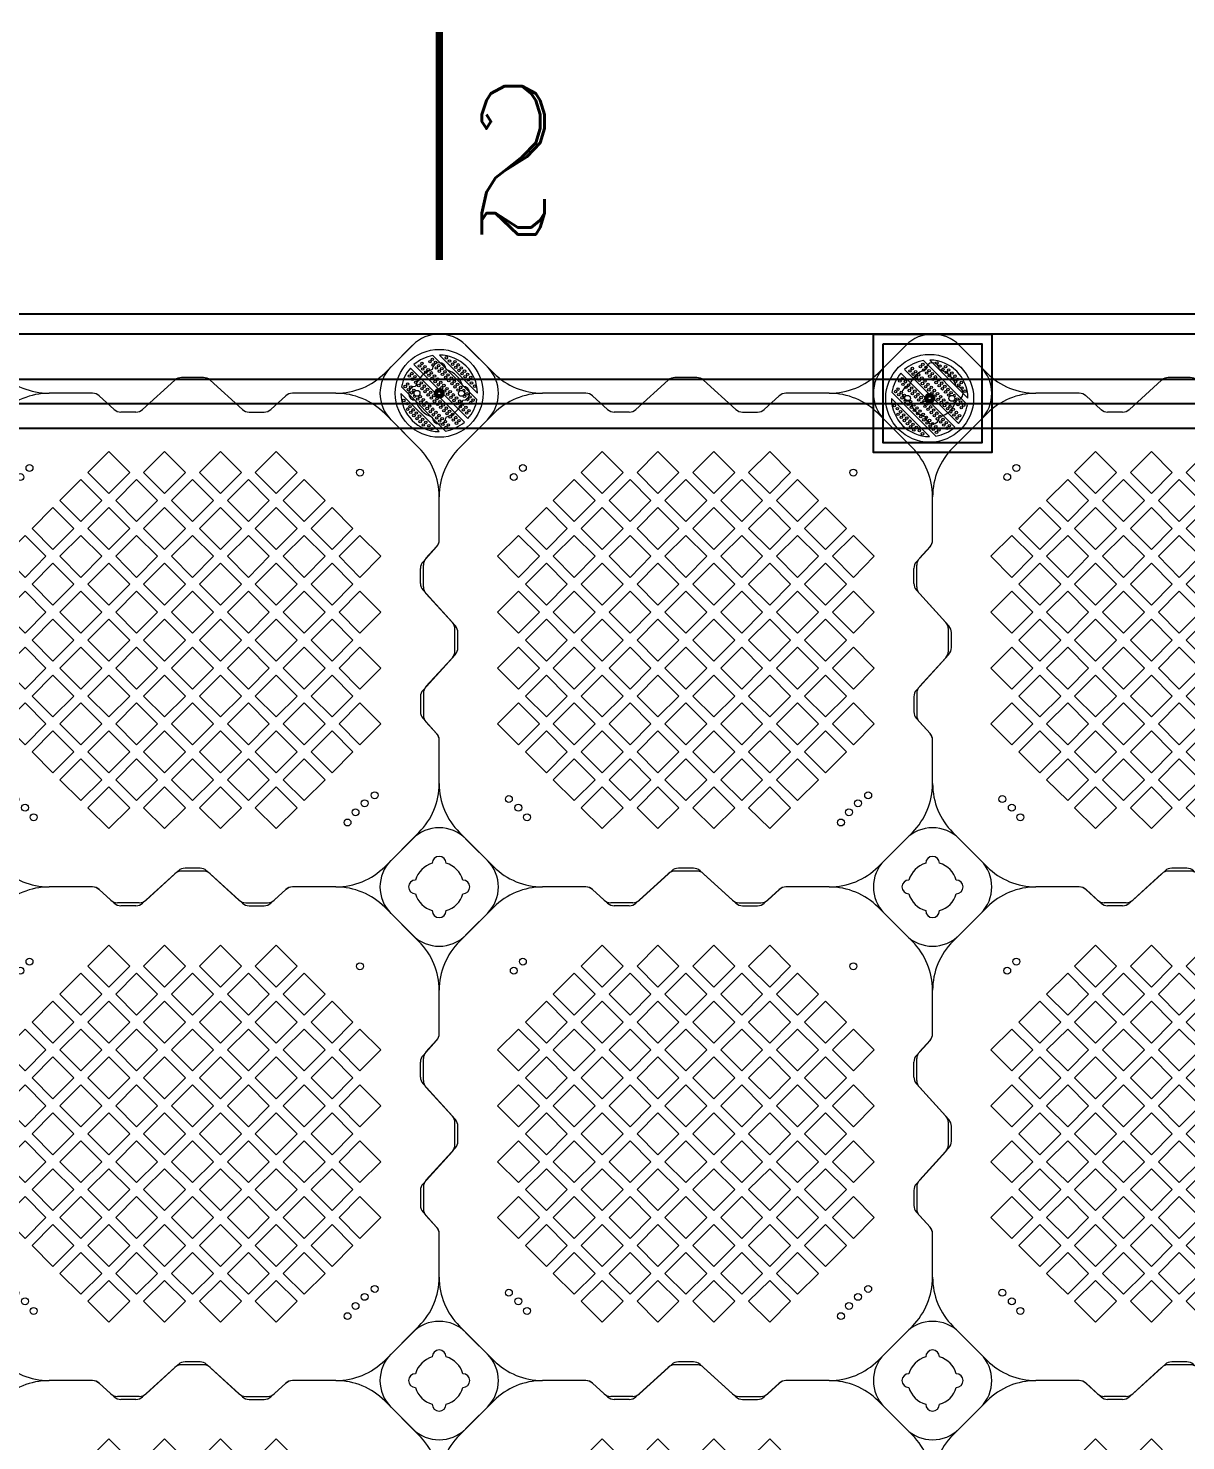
# Model space of a CAD drawing. Header units: millimetres. Extents: x -1822632 to -1305911, y 1206448 to 1536160.
# Drawn here: x -1809744 to -1808571, y 1235815 to 1237245 of the extents above; entities that cross this region are included whole.
import ezdxf

# ---------------------------------------------------------------- set-up
doc = ezdxf.new("R2010")
doc.units = ezdxf.units.MM
doc.header["$LTSCALE"] = 1000
doc.layers.get('0').update_dxf_attribs({"linetype": 'CONTINUOUS'})
doc.layers.add('2维浮筒', color=253, linetype='CONTINUOUS', lineweight=5)
for name, color, linetype in [('DIM_SYMB', 3, 'CONTINUOUS'), ('PUB_TEXT', 7, 'CONTINUOUS'), ('栏杆', 16, 'CONTINUOUS'), ('浮桥木地板', 44, 'CONTINUOUS'), ('龙骨', 29, 'CONTINUOUS')]:
    doc.layers.add(name, color=color, linetype=linetype)
doc.styles.add('_TCH_LABEL', font='romanc.shx', dxfattribs={"width": 0.7, "bigfont": 'hhzkt.shx'})

# ---------------------------------------------------------------- blocks, each defined once
blk = doc.blocks.new('dsm2')
at = {"color": 251, "lineweight": 5}
for p, q in [((-77.5, 0.3), (-0.3, 77.5)), ((-76.4, -12.8), (12.8, 76.4)), ((-58.2, -51.2), (51.2, 58.2)), ((-51.2, -58.2), (58.2, 51.2)), ((-12.8, -76.4), (76.4, 12.8)), ((0.3, -77.5), (77.5, -0.3))]:
    blk.add_line(p, q, dxfattribs=at)
for centre, radius in [((0, 0), 89), ((-38.5, 57.6), 2.5), ((-32.2, 64), 2.5), ((-27.2, 59), 2.5), ((-20.9, 65.4), 2.5), ((-14.5, 71.8), 2.5), ((1.1, 56.2), 2.5), ((7.4, 62.6), 2.5), ((12.4, 57.6), 2.5), ((13.8, 68.9), 2.5), ((18.7, 64), 2.5), ((35, 60.5), 2.5), ((40, 55.5), 2.5), ((-64, 32.2), 2.5), ((-59, 27.2), 2.5), ((-57.6, 38.5), 2.5), ((-52.7, 33.6), 2.5), ((-51.3, 44.9), 2.5), ((-46.3, 40), 2.5), ((-44.9, 51.3), 2.5), ((-40, 46.3), 2.5), ((-33.6, 52.7), 2.5), ((-24.4, 30.8), 2.5), ((-18, 37.1), 2.5), ((-13.1, 32.2), 2.5), ((-11.7, 43.5), 2.5), ((-6.7, 38.5), 2.5), ((0, 45), 6), ((3.2, 28.6), 2.5), ((6, 51.3), 2.5), ((9.5, 35), 2.5), ((14.5, 30.1), 2.5), ((15.9, 41.4), 2.5), ((20.9, 36.4), 2.5), ((22.3, 47.7), 2.5), ((27.2, 42.8), 2.5), ((28.6, 54.1), 2.5), ((33.6, 49.1), 2.5), ((42.8, 27.2), 2.5), ((49.1, 33.6), 2.5), ((54.1, 28.6), 2.5), ((55.5, 40), 2.5), ((60.5, 35), 2.5), ((-71.8, 14.5), 2.5), ((-65.4, 20.9), 2.5), ((-56.2, -1.1), 2.5), ((-49.9, 5.3), 2.5), ((-44.9, 0.4), 2.5), ((-43.5, 11.7), 2.5), ((-38.5, 6.7), 2.5), ((-37.1, 18), 2.5), ((-32.2, 13.1), 2.5), ((-30.8, 24.4), 2.5), ((-25.8, 19.4), 2.5), ((-22.3, 3.2), 2.5), ((-19.4, 25.8), 2.5), ((-17.3, -1.8), 2.5), ((-15.9, 9.5), 2.5), ((-11, 4.6), 2.5), ((-9.5, 15.9), 2.5), ((-4.6, 11), 2.5), ((-3.2, 22.3), 2.5), ((1.8, 17.3), 2.5), ((8.1, 23.7), 2.5), ((17.3, 1.8), 2.5), ((23.7, 8.1), 2.5), ((28.6, 3.2), 2.5), ((30.1, 14.5), 2.5), ((35, 9.5), 2.5), ((36.4, 20.9), 2.5), ((41.4, 15.9), 2.5), ((44.9, -0.4), 2.5), ((47.7, 22.3), 2.5), ((51.3, 6), 2.5), ((56.2, 1.1), 2.5), ((57.6, 12.4), 2.5), ((62.6, 7.4), 2.5), ((64, 18.7), 2.5), ((68.9, 13.8), 2.5), ((-68.9, -13.8), 2.5), ((-64, -18.7), 2.5), ((-62.6, -7.4), 2.5), ((-57.6, -12.4), 2.5), ((-54.1, -28.6), 2.5), ((-51.3, -6), 2.5), ((-47.7, -22.3), 2.5), ((-42.8, -27.2), 2.5), ((-41.4, -15.9), 2.5), ((-36.4, -20.9), 2.5), ((-35, -9.5), 2.5), ((-30.1, -14.5), 2.5), ((-28.6, -3.2), 2.5), ((-23.7, -8.1), 2.5), ((-14.5, -30.1), 2.5), ((-8.1, -23.7), 2.5), ((-3.2, -28.6), 2.5), ((-1.8, -17.3), 2.5), ((3.2, -22.3), 2.5), ((4.6, -11), 2.5), ((9.5, -15.9), 2.5), ((11, -4.6), 2.5), ((15.9, -9.5), 2.5), ((19.4, -25.8), 2.5), ((22.3, -3.2), 2.5), ((24.4, -30.8), 2.5), ((25.8, -19.4), 2.5), ((30.8, -24.4), 2.5), ((32.2, -13.1), 2.5), ((37.1, -18), 2.5), ((38.5, -6.7), 2.5), ((43.5, -11.7), 2.5), ((49.9, -5.3), 2.5), ((59, -27.2), 2.5), ((65.4, -20.9), 2.5), ((71.8, -14.5), 2.5), ((-60.5, -35), 2.5), ((-55.5, -40), 2.5), ((-49.1, -33.6), 2.5), ((-40, -55.5), 2.5), ((-33.6, -49.1), 2.5), ((-28.6, -54.1), 2.5), ((-27.2, -42.8), 2.5), ((-22.3, -47.7), 2.5), ((-20.9, -36.4), 2.5), ((-15.9, -41.4), 2.5), ((-12.4, -57.6), 2.5), ((-9.5, -35), 2.5), ((-6, -51.3), 2.5), ((0, -45), 6), ((-1.1, -56.2), 2.5), ((6.7, -38.5), 2.5), ((11.7, -43.5), 2.5), ((13.1, -32.2), 2.5), ((18, -37.1), 2.5), ((27.2, -59), 2.5), ((33.6, -52.7), 2.5), ((38.5, -57.6), 2.5), ((40, -46.3), 2.5), ((44.9, -51.3), 2.5), ((46.3, -40), 2.5), ((51.3, -44.9), 2.5), ((52.7, -33.6), 2.5), ((57.6, -38.5), 2.5), ((64, -32.2), 2.5), ((-35, -60.5), 2.5), ((-18.7, -64), 2.5), ((-13.8, -68.9), 2.5), ((-7.4, -62.6), 2.5), ((14.5, -71.8), 2.5), ((20.9, -65.4), 2.5), ((32.2, -64), 2.5)]:
    blk.add_circle(centre, radius, dxfattribs=at)
for centre, radius, start, end in [((0, 0), 77.5, 90.2087, 179.7913), ((0, 0), 77.5, 48.6991, 80.4959), ((-5.3, 49.9), 2.5, 9.9886, 265.1119), ((0, 0), 77.5, 9.5041, 41.3009), ((0, 0), 77.5, 189.5041, 221.3009), ((0, 0), 77.5, 270.2087, 359.7913), ((5.3, -49.9), 2.5, 189.9886, 85.1119), ((0, 0), 77.5, 228.6991, 260.4959)]:
    blk.add_arc(centre, radius, start, end, dxfattribs=at)
blk = doc.blocks.new('ds')
at = {"color": 6}
blk.add_lwpolyline([(-6.5, -3.8), (0, -7.5), (6.5, -3.8), (6.5, 3.8), (0, 7.5), (-6.5, 3.8)], close=True, dxfattribs=at)
at = {"color": 5, "lineweight": -3}
blk.add_circle((0, 0), 9, dxfattribs=at)
at = {"lineweight": -3}
blk.add_circle((0, 0), 4, dxfattribs=at)
at = {"color": 251, "lineweight": 5, "rotation": 90}
blk.add_blockref('dsm2', (0, 0), dxfattribs=at)
blk = doc.blocks.new('*U34')
at = {"layer": '栏杆'}
for points in [[(-60, 60), (60, 60), (60, -60), (-60, -60)], [(-50, 50), (50, 50), (50, -50), (-50, -50)]]:
    blk.add_lwpolyline(points, close=True, dxfattribs=at)
blk = doc.blocks.new('*U35')
at = {"layer": '栏杆', "color": 0, "linetype": 'ByBlock', "lineweight": -2, "transparency": 16777216}
blk.add_blockref('*U34', (3000, 0), dxfattribs=at)
blk = doc.blocks.new('旗华浮筒')
at = {"layer": '2维浮筒'}
for p, q in [((-548.8, 526.9), (-526.9, 548.8)), ((-473.2, 548.8), (-444.8, 520.5)), ((-26.8, 548.8), (-55.2, 520.5)), ((26.9, 548.8), (48.8, 526.9)), ((-303.9, 516), (-326.1, 516)), ((-196.1, 516), (-173.9, 516)), ((-332.9, 513.4), (-344.7, 502.6)), ((-297.1, 513.4), (-264.4, 483.6)), ((-202.9, 513.4), (-235.6, 483.6)), ((-167.1, 513.4), (-155.3, 502.6)), ((-395.4, 500), (-351.5, 500)), ((-148.5, 500), (-104.7, 500)), ((-548.8, 473.2), (-520.5, 444.8)), ((-479.5, 444.8), (-444.8, 479.5)), ((-257.6, 481), (-242.4, 481)), ((-20.5, 444.8), (-55.2, 479.5)), ((48.8, 473.2), (20.5, 444.8)), ((-500, 351.5), (-500, 395.4)), ((0, 351.3), (0, 395.4)), ((-513.4, 332.9), (-502.6, 344.7)), ((-16.4, 329.4), (-2.6, 344.5)), ((-516, 303.9), (-516, 326.1)), ((-19, 307.4), (-19, 322.6)), ((-16.4, 300.6), (13.4, 267.9)), ((-513.4, 297.1), (-483.6, 264.4)), ((-481, 242.4), (-481, 257.6)), ((16, 238.9), (16, 261.1)), ((-513.4, 202.9), (-483.6, 235.6)), ((-16.4, 199.4), (13.4, 232.1)), ((-516, 196.1), (-516, 173.9)), ((-19, 192.6), (-19, 177.4)), ((-513.4, 167.1), (-502.6, 155.3)), ((-16.4, 170.6), (-2.6, 155.5)), ((-500, 104.7), (-500, 148.5)), ((0, 104.7), (0, 148.7)), ((-548.8, 26.8), (-520.5, 55.2)), ((-444.8, 20.5), (-479.5, 55.2)), ((-55.2, 20.5), (-20.5, 55.2)), ((48.8, 26.8), (20.5, 55.2)), ((-329.4, 16.4), (-344.5, 2.6)), ((-307.4, 19), (-322.6, 19)), ((-300.6, 16.4), (-267.9, -13.4)), ((-199.4, 16.4), (-232.1, -13.4)), ((-192.6, 19), (-177.4, 19)), ((-170.6, 16.4), (-155.5, 2.6)), ((-395.4, 0), (-351.3, 0)), ((-148.7, 0), (-104.7, 0)), ((-526.9, -48.8), (-548.8, -26.9)), ((-473.2, -48.8), (-444.8, -20.5)), ((-261.1, -16), (-238.9, -16)), ((-26.8, -48.8), (-55.2, -20.5)), ((48.8, -26.9), (26.9, -48.8))]:
    blk.add_line(p, q, dxfattribs=at)
for points in [[(-334.9, 398.5), (-313.6, 419.7), (-334.9, 440.9), (-356.1, 419.7)], [(-278.3, 398.5), (-257.1, 419.7), (-278.3, 440.9), (-299.5, 419.7)], [(-221.7, 398.5), (-200.5, 419.7), (-221.7, 440.9), (-242.9, 419.7)], [(-165.1, 398.5), (-143.9, 419.7), (-165.1, 440.9), (-186.4, 419.7)], [(-363.1, 370.2), (-341.9, 391.4), (-363.1, 412.6), (-384.4, 391.4)], [(-306.6, 370.2), (-285.4, 391.4), (-306.6, 412.6), (-327.8, 391.4)], [(-250, 370.2), (-228.8, 391.4), (-250, 412.6), (-271.2, 391.4)], [(-193.4, 370.2), (-172.2, 391.4), (-193.4, 412.6), (-214.6, 391.4)], [(-136.9, 370.2), (-115.6, 391.4), (-136.9, 412.6), (-158.1, 391.4)], [(-391.4, 341.9), (-370.2, 363.1), (-391.4, 384.4), (-412.6, 363.1)], [(-334.9, 341.9), (-313.6, 363.1), (-334.9, 384.4), (-356.1, 363.1)], [(-278.3, 341.9), (-257.1, 363.1), (-278.3, 384.4), (-299.5, 363.1)], [(-221.7, 341.9), (-200.5, 363.1), (-221.7, 384.4), (-242.9, 363.1)], [(-165.1, 341.9), (-143.9, 363.1), (-165.1, 384.4), (-186.4, 363.1)], [(-108.6, 341.9), (-87.4, 363.1), (-108.6, 384.4), (-129.8, 363.1)], [(-419.7, 313.6), (-398.5, 334.9), (-419.7, 356.1), (-440.9, 334.9)], [(-363.1, 313.6), (-341.9, 334.9), (-363.1, 356.1), (-384.4, 334.9)], [(-306.6, 313.6), (-285.4, 334.9), (-306.6, 356.1), (-327.8, 334.9)], [(-250, 313.6), (-228.8, 334.9), (-250, 356.1), (-271.2, 334.9)], [(-193.4, 313.6), (-172.2, 334.9), (-193.4, 356.1), (-214.6, 334.9)], [(-136.9, 313.6), (-115.6, 334.9), (-136.9, 356.1), (-158.1, 334.9)], [(-80.3, 313.6), (-59.1, 334.9), (-80.3, 356.1), (-101.5, 334.9)], [(-391.4, 285.4), (-370.2, 306.6), (-391.4, 327.8), (-412.6, 306.6)], [(-334.9, 285.4), (-313.6, 306.6), (-334.9, 327.8), (-356.1, 306.6)], [(-278.3, 285.4), (-257.1, 306.6), (-278.3, 327.8), (-299.5, 306.6)], [(-221.7, 285.4), (-200.5, 306.6), (-221.7, 327.8), (-242.9, 306.6)], [(-165.1, 285.4), (-143.9, 306.6), (-165.1, 327.8), (-186.4, 306.6)], [(-108.6, 285.4), (-87.4, 306.6), (-108.6, 327.8), (-129.8, 306.6)], [(-419.7, 257.1), (-398.5, 278.3), (-419.7, 299.5), (-440.9, 278.3)], [(-363.1, 257.1), (-341.9, 278.3), (-363.1, 299.5), (-384.4, 278.3)], [(-306.6, 257.1), (-285.4, 278.3), (-306.6, 299.5), (-327.8, 278.3)], [(-250, 257.1), (-228.8, 278.3), (-250, 299.5), (-271.2, 278.3)], [(-193.4, 257.1), (-172.2, 278.3), (-193.4, 299.5), (-214.6, 278.3)], [(-136.9, 257.1), (-115.6, 278.3), (-136.9, 299.5), (-158.1, 278.3)], [(-80.3, 257.1), (-59.1, 278.3), (-80.3, 299.5), (-101.5, 278.3)], [(-391.4, 228.8), (-370.2, 250), (-391.4, 271.2), (-412.6, 250)], [(-334.9, 228.8), (-313.6, 250), (-334.9, 271.2), (-356.1, 250)], [(-278.3, 228.8), (-257.1, 250), (-278.3, 271.2), (-299.5, 250)], [(-221.7, 228.8), (-200.5, 250), (-221.7, 271.2), (-242.9, 250)], [(-165.1, 228.8), (-143.9, 250), (-165.1, 271.2), (-186.4, 250)], [(-108.6, 228.8), (-87.4, 250), (-108.6, 271.2), (-129.8, 250)], [(-419.7, 200.5), (-398.5, 221.7), (-419.7, 242.9), (-440.9, 221.7)], [(-363.1, 200.5), (-341.9, 221.7), (-363.1, 242.9), (-384.4, 221.7)], [(-306.6, 200.5), (-285.4, 221.7), (-306.6, 242.9), (-327.8, 221.7)], [(-250, 200.5), (-228.8, 221.7), (-250, 242.9), (-271.2, 221.7)], [(-193.4, 200.5), (-172.2, 221.7), (-193.4, 242.9), (-214.6, 221.7)], [(-136.9, 200.5), (-115.6, 221.7), (-136.9, 242.9), (-158.1, 221.7)], [(-80.3, 200.5), (-59.1, 221.7), (-80.3, 242.9), (-101.5, 221.7)], [(-391.4, 172.2), (-370.2, 193.4), (-391.4, 214.6), (-412.6, 193.4)], [(-334.9, 172.2), (-313.6, 193.4), (-334.9, 214.6), (-356.1, 193.4)], [(-278.3, 172.2), (-257.1, 193.4), (-278.3, 214.6), (-299.5, 193.4)], [(-221.7, 172.2), (-200.5, 193.4), (-221.7, 214.6), (-242.9, 193.4)], [(-165.1, 172.2), (-143.9, 193.4), (-165.1, 214.6), (-186.4, 193.4)], [(-108.6, 172.2), (-87.4, 193.4), (-108.6, 214.6), (-129.8, 193.4)], [(-419.7, 143.9), (-398.5, 165.1), (-419.7, 186.4), (-440.9, 165.1)], [(-363.1, 143.9), (-341.9, 165.1), (-363.1, 186.4), (-384.4, 165.1)], [(-306.6, 143.9), (-285.4, 165.1), (-306.6, 186.4), (-327.8, 165.1)], [(-250, 143.9), (-228.8, 165.1), (-250, 186.4), (-271.2, 165.1)], [(-193.4, 143.9), (-172.2, 165.1), (-193.4, 186.4), (-214.6, 165.1)], [(-136.9, 143.9), (-115.6, 165.1), (-136.9, 186.4), (-158.1, 165.1)], [(-80.3, 143.9), (-59.1, 165.1), (-80.3, 186.4), (-101.5, 165.1)], [(-391.4, 115.6), (-370.2, 136.9), (-391.4, 158.1), (-412.6, 136.9)], [(-334.9, 115.6), (-313.6, 136.9), (-334.9, 158.1), (-356.1, 136.9)], [(-278.3, 115.6), (-257.1, 136.9), (-278.3, 158.1), (-299.5, 136.9)], [(-221.7, 115.6), (-200.5, 136.9), (-221.7, 158.1), (-242.9, 136.9)], [(-165.1, 115.6), (-143.9, 136.9), (-165.1, 158.1), (-186.4, 136.9)], [(-108.6, 115.6), (-87.4, 136.9), (-108.6, 158.1), (-129.8, 136.9)], [(-363.1, 87.4), (-341.9, 108.6), (-363.1, 129.8), (-384.4, 108.6)], [(-306.6, 87.4), (-285.4, 108.6), (-306.6, 129.8), (-327.8, 108.6)], [(-250, 87.4), (-228.8, 108.6), (-250, 129.8), (-271.2, 108.6)], [(-193.4, 87.4), (-172.2, 108.6), (-193.4, 129.8), (-214.6, 108.6)], [(-136.9, 87.4), (-115.6, 108.6), (-136.9, 129.8), (-158.1, 108.6)], [(-334.9, 59.1), (-313.6, 80.3), (-334.9, 101.5), (-356.1, 80.3)], [(-278.3, 59.1), (-257.1, 80.3), (-278.3, 101.5), (-299.5, 80.3)], [(-221.7, 59.1), (-200.5, 80.3), (-221.7, 101.5), (-242.9, 80.3)], [(-165.1, 59.1), (-143.9, 80.3), (-165.1, 101.5), (-186.4, 80.3)]]:
    blk.add_lwpolyline(points, close=True, dxfattribs=at)
for centre in [(-411, 429.4), (-419.7, 419.7), (-84.8, 424.4), (-75.6, 415.2), (-429.4, 411), (-434.7, 92.9), (-424.4, 84.8), (-415.2, 75.6), (-80.3, 80.3), (-407.1, 65.3)]:
    blk.add_circle(centre, 3.5, dxfattribs=at)
for centre, radius, start, end in [((-500, 522), 38, 45, 135), ((0, 522), 38, 45, 135), ((-500, 524), 7, 0, 180), ((0, 524), 7, 0, 180), ((-522, 500), 38, 135, 225), ((-500, 500), 25, 106.2602, 163.7398), ((-500, 500), 25, 16.2602, 73.7398), ((-395.3, 570), 70, 225, 270), ((-326.1, 506), 10, 90, 132.2737), ((-303.9, 506), 10, 47.7263, 90), ((-196.1, 506), 10, 90, 132.2737), ((-173.9, 506), 10, 47.7263, 90), ((-104.7, 570), 70, 270, 315), ((0, 500), 25, 106.2602, 163.7398), ((0, 500), 25, 16.2602, 73.7398), ((22, 500), 38, 315, 45), ((-524, 500), 7, 90, 270), ((-476, 500), 7, 270, 90), ((-351.5, 510), 10, 270, 312.2737), ((-148.5, 510), 10, 227.7263, 270), ((-24, 500), 7, 90, 270), ((24, 500), 7, 270, 90), ((-500, 500), 25, 196.2602, 253.7398), ((-500, 500), 25, 286.2602, 343.7398), ((-395.3, 430), 70, 90, 135), ((-104.7, 430), 70, 45, 90), ((0, 500), 25, 196.2602, 253.7398), ((0, 500), 25, 286.2602, 343.7398), ((-500, 476), 7, 180, 0), ((-257.6, 491), 10, 227.7263, 270), ((-242.4, 491), 10, 270, 312.2737), ((0, 476), 7, 180, 0), ((-570, 395.3), 70, 0, 45), ((-430, 395.3), 70, 135, 180), ((-70, 395.3), 70, 0, 45), ((70, 395.3), 70, 135, 180), ((-510, 351.5), 10, 317.7263, 0), ((-10, 351.3), 10, 317.7263, 0), ((-506, 326.1), 10, 137.7263, 180), ((-9, 322.6), 10, 137.7263, 180), ((-506, 303.9), 10, 180, 222.2737), ((-9, 307.4), 10, 180, 222.2737), ((-491, 257.6), 10, 0, 42.2737), ((6, 261.1), 10, 0, 42.2737), ((-491, 242.4), 10, 317.7263, 0), ((6, 238.9), 10, 317.7263, 0), ((-506, 196.1), 10, 137.7263, 180), ((-9, 192.6), 10, 137.7263, 180), ((-506, 173.9), 10, 180, 222.2737), ((-9, 177.4), 10, 180, 222.2737), ((-510, 148.5), 10, 0, 42.2737), ((-10, 148.7), 10, 0, 42.2737), ((-570, 104.7), 70, 315, 0), ((-430, 104.7), 70, 180, 225), ((-70, 104.7), 70, 315, 0), ((70, 104.7), 70, 180, 225), ((-500, 24), 7, 0, 180), ((0, 24), 7, 0, 180), ((-522, 0), 38, 135, 225), ((-500, 0), 25, 106.2602, 163.7398), ((-500, 0), 25, 16.2602, 73.7398), ((-395.3, 70), 70, 225, 270), ((-322.6, 9), 10, 90, 132.2737), ((-307.4, 9), 10, 47.7263, 90), ((-192.6, 9), 10, 90, 132.2737), ((-177.4, 9), 10, 47.7263, 90), ((-104.7, 70), 70, 270, 315), ((0, 0), 25, 106.2602, 163.7398), ((0, 0), 25, 16.2602, 73.7398), ((22, 0), 38, 315, 45), ((-524, 0), 7, 90, 270), ((-476, 0), 7, 270, 90), ((-395.3, -70), 70, 90, 135), ((-351.3, 10), 10, 270, 312.2737), ((-148.7, 10), 10, 227.7263, 270), ((-104.7, -70), 70, 45, 90), ((-24, 0), 7, 90, 270), ((24, 0), 7, 270, 90), ((-500, 0), 25, 196.2602, 253.7398), ((-500, 0), 25, 286.2602, 343.7398), ((-261.1, -6), 10, 227.7263, 270), ((-238.9, -6), 10, 270, 312.2737), ((0, 0), 25, 196.2602, 253.7398), ((0, 0), 25, 286.2602, 343.7398), ((-500, -24), 7, 180, 0), ((0, -24), 7, 180, 0), ((-500, -22), 38, 225, 315), ((0, -22), 38, 225, 315)]:
    blk.add_arc(centre, radius, start, end, dxfattribs=at)
blk = doc.blocks.new('*U36')
at = {"layer": '2维浮筒', "rotation": 90}
blk.add_blockref('旗华浮筒', (250, 250), dxfattribs=at)
blk = doc.blocks.new('*U37')
at = {"layer": '栏杆', "color": 0, "linetype": 'ByBlock', "lineweight": -2, "transparency": 16777216}
for p in [(500, 0), (1000, 0), (1500, 0), (500, -500), (1000, -500), (1500, -500), (500, -1000), (1000, -1000), (1500, -1000)]:
    blk.add_blockref('*U36', p, dxfattribs=at)

msp = doc.modelspace()

# ---------------------------------------------------------------- linework, layer by layer
msp.add_line((-1807230.81, 1236864.628, 0), (-1812127.96, 1236864.628, 0))
at = {"layer": 'DIM_SYMB', "const_width": 7.5, "elevation": 0}
msp.add_lwpolyline([(-1809327.314, 1237241.446), (-1809327.314, 1237010.391)], dxfattribs=at)
at = {"layer": '浮桥木地板', "elevation": 0}
for points in [[(-1807215.608, 1236955.433), (-1812146.337, 1236955.433), (-1812146.337, 1234795.433), (-1807184.077, 1234795.433)], [(-1807215.608, 1236935.433), (-1812126.337, 1236935.433), (-1812126.337, 1234815.433), (-1807184.077, 1234815.433)]]:
    msp.add_lwpolyline(points, dxfattribs=at)
at = {"layer": '龙骨', "elevation": 0}
msp.add_lwpolyline([(-1810627.55, 1236889.628), (-1807229.239, 1236889.628), (-1807229.239, 1236839.628), (-1810627.55, 1236839.628)], close=True, dxfattribs=at)

# ---------------------------------------------------------------- block references
at = {"xscale": 0.5, "yscale": 0.5, "zscale": 0.5}
for p in [(-1809327.352, 1236875.433, 0), (-1808830.32, 1236870.322, 0)]:
    msp.add_blockref('ds', p, dxfattribs=at)
at = {"layer": '栏杆'}
for name, p in [('*U35', (-1811827.352, 1236875.433, 0)), ('*U37', (-1810077.352, 1236625.433, 0))]:
    msp.add_blockref(name, p, dxfattribs=at)

# ---------------------------------------------------------------- texts
at = {"layer": 'PUB_TEXT', "style": '_TCH_LABEL', "width": 0.705882}
msp.add_text('2', height=150, dxfattribs=at).set_placement((-1809297.639, 1237036.405, 0))

doc.saveas('drawing.dxf')
